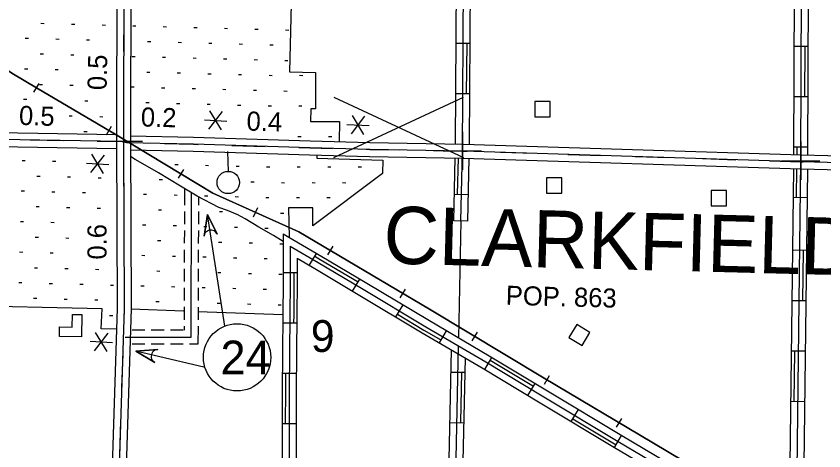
# Model space of a CAD drawing. Extents: x 2069310 to 2364990, y 871649 to 1065889.
# Drawn here: x 2153514 to 2166192, y 981224 to 988054 of the extents above; entities that cross this region are included whole.
import ezdxf

# ---------------------------------------------------------------- set-up
doc = ezdxf.new("R2010")
doc.units = 0
for name, color, linetype in [('CSAH RTE', 7, 'Continuous'), ('CSAH SYM', 7, 'Continuous'), ('DWELLING', 7, 'Continuous'), ('INDUS COMMERCIAL', 7, 'Continuous'), ('MUNI BDRY', 7, 'Continuous'), ('MUNI DOT PATTERN', 7, 'Continuous'), ('MUNI NAMES', 7, 'Continuous'), ('QUAD BASE SYM', 7, 'Continuous'), ('RAILROAD', 7, 'Continuous'), ('SECTION', 7, 'Continuous'), ('SECTION CORNER BASE', 7, 'Continuous'), ('STREET', 7, 'Continuous'), ('TH MILEAGE', 7, 'Continuous'), ('TH RTE', 7, 'Continuous'), ('TOWNSHIP ROAD', 7, 'Continuous')]:
    doc.layers.add(name, color=color, linetype=linetype)

msp = doc.modelspace()

# ---------------------------------------------------------------- linework, layer by layer
at = {"layer": 'CSAH RTE'}
for p, q in [((2156791, 983185), (2156515, 984937)), ((2156479, 982532), (2155392, 982790))]:
    msp.add_line(p, q, dxfattribs=at)
for points in [[(2156156, 985345), (2156155, 985085)], [(2155223, 983008), (2156259, 983008), (2156266, 985284)], [(2156375, 985216), (2156375, 985084)], [(2156155, 984985), (2156154, 984785)], [(2156375, 984984), (2156374, 984784)], [(2156670, 984627), (2156515, 984937), (2156464, 984595)], [(2156154, 984685), (2156153, 984485)], [(2156374, 984684), (2156373, 984484)], [(2156153, 984385), (2156152, 984185)], [(2156373, 984384), (2156372, 984184)], [(2156152, 984085), (2156151, 983885)], [(2156372, 984084), (2156371, 983884)], [(2156151, 983785), (2156151, 983585)], [(2156371, 983784), (2156371, 983584)], [(2156150, 983485), (2156150, 983285)], [(2156370, 983484), (2156370, 983284)], [(2156149, 983185), (2156149, 983118)], [(2156369, 983184), (2156368, 982898), (2156235, 982898)], [(2155535, 983118), (2155335, 983118)], [(2155835, 983118), (2155635, 983118)], [(2156135, 983118), (2155935, 983118)], [(2155535, 982898), (2155335, 982898)], [(2155738, 982815), (2155392, 982790), (2155689, 982613)], [(2155835, 982898), (2155635, 982898)], [(2156135, 982898), (2155935, 982898)]]:
    msp.add_lwpolyline(points, dxfattribs=at)
for points in [[(2156515, 984937), (2156670, 984627), (2156662, 984641), (2156641, 984666), (2156623, 984679), (2156600, 984688), (2156578, 984691), (2156555, 984690), (2156535, 984685), (2156515, 984676), (2156497, 984663), (2156483, 984647), (2156473, 984630), (2156467, 984611), (2156464, 984595)], [(2155392, 982790), (2155738, 982815), (2155722, 982813), (2155691, 982804), (2155672, 982791), (2155655, 982774), (2155644, 982755), (2155636, 982733), (2155633, 982712), (2155634, 982691), (2155639, 982669), (2155648, 982650), (2155660, 982635), (2155675, 982622), (2155689, 982613)]]:
    msp.add_lwpolyline(points, close=True, dxfattribs=at)
at = {"layer": 'CSAH SYM'}
msp.add_circle((2156982, 982693), 528, dxfattribs=at)
at = {"layer": 'DWELLING'}
for points in [[(2161656, 986714), (2161656, 986474), (2161896, 986474), (2161896, 986714)], [(2161838, 985515), (2161838, 985275), (2162078, 985275), (2162078, 985515)], [(2164422, 985315), (2164422, 985075), (2164662, 985075), (2164662, 985315)], [(2162521, 983083), (2162316, 983209), (2162191, 983004), (2162396, 982879)]]:
    msp.add_lwpolyline(points, close=True, dxfattribs=at)
at = {"layer": 'INDUS COMMERCIAL'}
msp.add_lwpolyline([(2154547, 983366), (2154542, 983016), (2154192, 983021), (2154194, 983171), (2154394, 983168), (2154397, 983368)], close=True, dxfattribs=at)
at = {"layer": 'MUNI BDRY'}
for points in [[(2157843, 988677), (2157806, 987178), (2158215, 987169), (2158211, 986597), (2158139, 986596), (2158136, 986397), (2158587, 986400), (2158584, 986084)], [(2155090, 983135), (2154850, 983140), (2154862, 983455), (2152511, 983506), (2152536, 986019)], [(2158234, 985874), (2158233, 985822), (2159269, 985791), (2159265, 985583), (2158172, 984759), (2158172, 985041), (2157789, 985044), (2157799, 984576)], [(2156143, 983418), (2155318, 983448)], [(2157701, 983362), (2156366, 983410)]]:
    msp.add_lwpolyline(points, dxfattribs=at)
at = {"layer": 'MUNI DOT PATTERN'}
for p, q in [((2153904, 987941), (2153954, 987940)), ((2154384, 987928), (2154434, 987927)), ((2154864, 987915), (2154914, 987914)), ((2155343, 987902), (2155393, 987901)), ((2155823, 987889), (2155873, 987888)), ((2156303, 987876), (2156353, 987875)), ((2156783, 987863), (2156833, 987862)), ((2157263, 987851), (2157313, 987849)), ((2157742, 987838), (2157792, 987836)), ((2153658, 987708), (2153707, 987706)), ((2154137, 987695), (2154187, 987693)), ((2154617, 987682), (2154667, 987680)), ((2155577, 987656), (2155627, 987655)), ((2156057, 987643), (2156107, 987642)), ((2156536, 987630), (2156586, 987629)), ((2157016, 987617), (2157066, 987616)), ((2157496, 987604), (2157546, 987603)), ((2153891, 987461), (2153941, 987460)), ((2154371, 987448), (2154421, 987447)), ((2155330, 987422), (2155380, 987421)), ((2155810, 987409), (2155860, 987408)), ((2156290, 987397), (2156340, 987395)), ((2156770, 987384), (2156820, 987382)), ((2157250, 987371), (2157300, 987369)), ((2157730, 987358), (2157780, 987356)), ((2153645, 987228), (2153695, 987226)), ((2154124, 987215), (2154174, 987213)), ((2155564, 987176), (2155614, 987175)), ((2156044, 987163), (2156094, 987162)), ((2156524, 987150), (2156574, 987149)), ((2157003, 987137), (2157053, 987136)), ((2157483, 987124), (2157533, 987123)), ((2157963, 987124), (2158013, 987123)), ((2153878, 986981), (2153928, 986980)), ((2154358, 986968), (2154408, 986967)), ((2155318, 986943), (2155368, 986941)), ((2155797, 986930), (2155847, 986928)), ((2156277, 986917), (2156327, 986915)), ((2156757, 986904), (2156807, 986902)), ((2157237, 986891), (2157287, 986890)), ((2157717, 986878), (2157767, 986877)), ((2153632, 986748), (2153682, 986747)), ((2154591, 986722), (2154641, 986721)), ((2155551, 986696), (2155601, 986695)), ((2156031, 986683), (2156081, 986682)), ((2156511, 986670), (2156561, 986669)), ((2156990, 986657), (2157040, 986656)), ((2157470, 986645), (2157520, 986643)), ((2157950, 986645), (2158000, 986643)), ((2154345, 986489), (2154395, 986487)), ((2154825, 986476), (2154875, 986474)), ((2154578, 986242), (2154628, 986241)), ((2157937, 986165), (2157987, 986163)), ((2158417, 986165), (2158467, 986163)), ((2153606, 985788), (2153656, 985787)), ((2154086, 985775), (2154136, 985774)), ((2156005, 985724), (2156055, 985722)), ((2156485, 985711), (2156535, 985709)), ((2156965, 985698), (2157015, 985696)), ((2157444, 985685), (2157494, 985684)), ((2157924, 985685), (2157974, 985684)), ((2158404, 985685), (2158454, 985684)), ((2158884, 985685), (2158934, 985684)), ((2153839, 985542), (2153889, 985541)), ((2154319, 985529), (2154369, 985528)), ((2154799, 985516), (2154849, 985515)), ((2155759, 985490), (2155809, 985489)), ((2157198, 985451), (2157248, 985450)), ((2157678, 985439), (2157728, 985437)), ((2158158, 985439), (2158208, 985437)), ((2158638, 985439), (2158688, 985437)), ((2153593, 985308), (2153643, 985307)), ((2154073, 985295), (2154123, 985294)), ((2154553, 985283), (2154603, 985281)), ((2155512, 985257), (2155562, 985255)), ((2155992, 985244), (2156042, 985242)), ((2156472, 985231), (2156522, 985230)), ((2156952, 985218), (2157002, 985217)), ((2157432, 985205), (2157482, 985204)), ((2157912, 985205), (2157961, 985204)), ((2158392, 985205), (2158441, 985204)), ((2153826, 985062), (2153876, 985061)), ((2154306, 985049), (2154356, 985048)), ((2154786, 985036), (2154836, 985035)), ((2155746, 985010), (2155796, 985009)), ((2156705, 984985), (2156755, 984983)), ((2157665, 984959), (2157715, 984957)), ((2153580, 984829), (2153630, 984827)), ((2154060, 984816), (2154110, 984814)), ((2155499, 984777), (2155549, 984776)), ((2155979, 984764), (2156029, 984763)), ((2156459, 984751), (2156509, 984750)), ((2156939, 984738), (2156989, 984737)), ((2157419, 984725), (2157469, 984724)), ((2153813, 984582), (2153863, 984581)), ((2154293, 984569), (2154343, 984568)), ((2155733, 984531), (2155783, 984529)), ((2156692, 984505), (2156742, 984503)), ((2157172, 984492), (2157222, 984490)), ((2157652, 984479), (2157702, 984478)), ((2153567, 984349), (2153617, 984347)), ((2154047, 984336), (2154097, 984334)), ((2155486, 984297), (2155536, 984296)), ((2155966, 984284), (2156016, 984283)), ((2156446, 984271), (2156496, 984270)), ((2156926, 984258), (2156976, 984257)), ((2157406, 984245), (2157456, 984244)), ((2153801, 984102), (2153851, 984101)), ((2154280, 984089), (2154330, 984088)), ((2154760, 984077), (2154810, 984075)), ((2155720, 984051), (2155770, 984049)), ((2156680, 984025), (2156729, 984024)), ((2157159, 984012), (2157209, 984011)), ((2157639, 983999), (2157689, 983998)), ((2153554, 983869), (2153604, 983868)), ((2154034, 983856), (2154084, 983855)), ((2154514, 983843), (2154564, 983842)), ((2154994, 983830), (2155044, 983829)), ((2155473, 983817), (2155523, 983816)), ((2155953, 983804), (2156003, 983803)), ((2156433, 983791), (2156483, 983790)), ((2156913, 983779), (2156963, 983777)), ((2157393, 983766), (2157443, 983764)), ((2153788, 983623), (2153838, 983621)), ((2154267, 983610), (2154317, 983608)), ((2154747, 983597), (2154797, 983595)), ((2155707, 983571), (2155757, 983570)), ((2156667, 983545), (2156717, 983544)), ((2157146, 983532), (2157196, 983531)), ((2157626, 983519), (2157676, 983518)), ((2154981, 983350), (2155031, 983349))]:
    msp.add_line(p, q, dxfattribs=at)
at = {"layer": 'MUNI NAMES'}
msp.add_circle((2156843, 985440), 175, dxfattribs=at)
at = {"layer": 'QUAD BASE SYM'}
for p, q in [((2158499, 986783), (2160536, 985833)), ((2158499, 985833), (2160536, 986783)), ((2159517, 986308), (2159517, 986308))]:
    msp.add_line(p, q, dxfattribs=at)
at = {"layer": 'RAILROAD'}
for p, q in [((2153794, 986857), (2153875, 986995)), ((2154931, 986188), (2155012, 986326)), ((2156062, 985508), (2156144, 985645)), ((2157241, 984900), (2157307, 985045)), ((2158407, 984303), (2158488, 984441)), ((2159541, 983628), (2159623, 983766)), ((2160673, 982951), (2160756, 983088)), ((2161805, 982272), (2161887, 982409)), ((2162939, 981596), (2163021, 981733))]:
    msp.add_line(p, q, dxfattribs=at)
for points in [[(2144298, 994638), (2144665, 994335), (2145192, 993897), (2146767, 992593), (2148015, 991568), (2149520, 990311), (2150563, 989449), (2151339, 988811), (2152320, 987996), (2152860, 987568), (2153218, 987302), (2153472, 987143), (2153832, 986927), (2155094, 986185), (2156603, 985275), (2157953, 984667), (2160000, 983448), (2161802, 982367), (2163490, 981360), (2164501, 980761), (2167660, 978645), (2168747, 977991), (2170128, 977161)], [(2167660, 978645), (2164501, 980761), (2163490, 981360), (2161802, 982367), (2160000, 983448), (2157953, 984667), (2156603, 985275), (2155094, 986185), (2153832, 986927), (2153472, 987143), (2153218, 987302), (2152860, 987568), (2152320, 987996), (2151339, 988811), (2150563, 989449), (2149520, 990311), (2148015, 991568), (2146767, 992593), (2145192, 993897), (2144665, 994335), (2144298, 994638)]]:
    msp.add_lwpolyline(points, dxfattribs=at)
at = {"layer": 'SECTION'}
msp.add_lwpolyline([(2160496, 984835), (2160457, 983001)], dxfattribs=at)
at = {"layer": 'SECTION CORNER BASE'}
for p, q in [((2155198, 986389), (2155198, 985789)), ((2160519, 986237), (2160519, 985637)), ((2154898, 986089), (2155498, 986089)), ((2155198, 986089), (2155198, 986089)), ((2165830, 986083), (2165830, 985483)), ((2160219, 985937), (2160819, 985937)), ((2160519, 985937), (2160519, 985937)), ((2165530, 985783), (2166130, 985783)), ((2165830, 985783), (2165830, 985783))]:
    msp.add_line(p, q, dxfattribs=at)
at = {"layer": 'STREET'}
for points in [[(2157704, 984511), (2157552, 984606), (2157325, 984740), (2157110, 984869), (2156995, 984934), (2156829, 985001), (2156697, 985045), (2156353, 985228), (2156092, 985384), (2155748, 985591), (2155539, 985710), (2155382, 985804), (2155309, 985847)], [(2156833, 985926), (2156840, 985615)]]:
    msp.add_lwpolyline(points, dxfattribs=at)
at = {"layer": 'TH MILEAGE'}
for p, q in [((2156540, 986277), (2156753, 986554)), ((2156737, 986266), (2156556, 986565)), ((2158776, 986204), (2158988, 986482)), ((2158972, 986194), (2158791, 986493)), ((2156472, 986425), (2156821, 986406)), ((2158707, 986353), (2159057, 986334)), ((2154687, 985595), (2154899, 985872)), ((2154884, 985584), (2154703, 985883)), ((2154619, 985743), (2154968, 985724)), ((2154744, 982797), (2154957, 983075)), ((2154941, 982787), (2154760, 983086)), ((2154676, 982946), (2155025, 982927))]:
    msp.add_line(p, q, dxfattribs=at)
at = {"layer": 'TH RTE'}
for points in [[(2156073, 1016772), (2155943, 1012316), (2155794, 1006999), (2155629, 1001650), (2155434, 996518), (2155423, 996272), (2155488, 995563), (2155520, 995004), (2155541, 994659), (2155549, 994480), (2155553, 994316), (2155536, 994122), (2155513, 993960), (2155484, 993735), (2155443, 993518), (2155380, 993047), (2155246, 992254), (2155210, 991445), (2155198, 986089), (2155208, 983459), (2155124, 980814), (2155003, 975536), (2154811, 971218)], [(2155519, 1001654), (2155324, 996523), (2155313, 996270), (2155378, 995555), (2155410, 994997), (2155431, 994653), (2155439, 994477), (2155442, 994319), (2155426, 994134), (2155404, 993974), (2155376, 993753), (2155334, 993535), (2155272, 993064), (2155137, 992266), (2155100, 991448), (2155088, 986089), (2155098, 983460), (2155014, 980817), (2154913, 976416)], [(2155739, 1001646), (2155544, 996514), (2155533, 996275), (2155597, 995571), (2155630, 995010), (2155651, 994664), (2155659, 994484), (2155663, 994312), (2155645, 994109), (2155622, 993945), (2155593, 993718), (2155552, 993500), (2155489, 993031), (2155356, 992242), (2155320, 991442), (2155308, 986089), (2155318, 983457), (2155234, 980811), (2155133, 976411)], [(2155202, 988025), (2155201, 987497)], [(2155200, 986969), (2155198, 986441)], [(2144759, 986441), (2146589, 986395), (2147419, 986378), (2149859, 986292), (2152298, 986243), (2155088, 986195)], [(2170310, 985658), (2169974, 985661), (2165836, 985765), (2160531, 985935), (2159065, 985960), (2158124, 985987), (2156297, 986042), (2155245, 986063), (2155156, 986084), (2152296, 986133), (2149856, 986182), (2147416, 986268), (2146586, 986285), (2144759, 986331)], [(2144759, 986221), (2146584, 986175), (2147413, 986158), (2149853, 986073), (2152294, 986023), (2155088, 985975)], [(2153732, 986108), (2154260, 986099)], [(2155308, 986171), (2156299, 986152), (2158127, 986097), (2159067, 986070), (2160534, 986045), (2165839, 985875), (2169976, 985771), (2170312, 985768), (2171154, 985743), (2173181, 985698), (2175384, 985633), (2176449, 985594), (2181721, 985413), (2182692, 985385), (2184261, 985366), (2185846, 985324), (2187011, 985306), (2191244, 985283), (2192297, 985268), (2197619, 985119)], [(2154788, 986090), (2155088, 986085)], [(2155308, 986061), (2155313, 986061)], [(2155841, 986051), (2156297, 986042), (2156369, 986039)], [(2156897, 986024), (2157424, 986008)], [(2157952, 985992), (2158124, 985987), (2158480, 985977)], [(2155198, 985913), (2155200, 985385)], [(2155308, 985951), (2156294, 985932), (2158121, 985877), (2159062, 985850), (2160529, 985825), (2165833, 985655), (2169972, 985551), (2170308, 985548), (2171148, 985523), (2173176, 985479), (2175377, 985413), (2176441, 985374), (2181714, 985193), (2182687, 985165), (2184257, 985146), (2185841, 985104), (2187009, 985086), (2191242, 985063), (2192292, 985048), (2197613, 984899)], [(2159008, 985962), (2159065, 985960), (2159536, 985952)], [(2160064, 985943), (2160531, 985935), (2160591, 985933)], [(2161119, 985916), (2161647, 985899)], [(2162175, 985882), (2162702, 985866)], [(2163230, 985849), (2163758, 985832)], [(2164286, 985815), (2164813, 985798)], [(2165341, 985781), (2165836, 985765), (2165869, 985764)], [(2155203, 984857), (2155205, 984329)], [(2155207, 983801), (2155208, 983459), (2155202, 983273)], [(2155186, 982745), (2155169, 982218)], [(2155152, 981690), (2155135, 981162)]]:
    msp.add_lwpolyline(points, dxfattribs=at)
at = {"layer": 'TOWNSHIP ROAD'}
for p, q in [((2160641, 987624), (2160421, 987626)), ((2165948, 987577), (2165728, 987578)), ((2160635, 986832), (2160416, 986834)), ((2165944, 986785), (2165724, 986786)), ((2165941, 985993), (2165721, 985994)), ((2160614, 985247), (2160394, 985251)), ((2165933, 985201), (2165713, 985203)), ((2160606, 984832), (2160386, 984837)), ((2158115, 984137), (2158227, 984327)), ((2165924, 984373), (2165704, 984375)), ((2157703, 984029), (2157923, 984028)), ((2158796, 983733), (2158908, 983923)), ((2165914, 983581), (2165694, 983583)), ((2159475, 983328), (2159588, 983516)), ((2157700, 983237), (2157920, 983235)), ((2160157, 982923), (2160269, 983112)), ((2160869, 982502), (2160982, 982691)), ((2165905, 982789), (2165685, 982791)), ((2157693, 982445), (2157913, 982443)), ((2160335, 982463), (2160555, 982459)), ((2161548, 982094), (2161661, 982282)), ((2165896, 981997), (2165676, 981999)), ((2162226, 981686), (2162340, 981874)), ((2160319, 981671), (2160539, 981667)), ((2157689, 981653), (2157909, 981652)), ((2162905, 981277), (2163018, 981466))]:
    msp.add_line(p, q, dxfattribs=at)
for points in [[(2160496, 984835), (2160519, 985937), (2160538, 988562), (2160502, 991304), (2160624, 993857), (2160794, 996375), (2160936, 1001594), (2161109, 1006905), (2161277, 1012202), (2161414, 1016653)], [(2160410, 986050), (2160428, 988562), (2160393, 991196)], [(2160630, 986044), (2160648, 988563), (2160613, 991190)], [(2165596, 975179), (2165768, 980470), (2165830, 985783), (2165853, 991129)], [(2165721, 985879), (2165742, 991022)], [(2165940, 985872), (2165962, 991016)], [(2160585, 986832), (2160591, 987624)], [(2165894, 986786), (2165898, 987578)], [(2165771, 985877), (2165771, 985994)], [(2160386, 984837), (2160407, 985830)], [(2160444, 985250), (2160457, 985828)], [(2160606, 984833), (2160627, 985824)], [(2165659, 980583), (2165719, 985659)], [(2165763, 985203), (2165769, 985657)], [(2165879, 980577), (2165939, 985652)], [(2157705, 984635), (2157703, 983868), (2157701, 983359), (2157691, 982166), (2157687, 980745), (2157646, 979568), (2157600, 977953), (2157528, 975535), (2157540, 975437), (2157603, 975359), (2157675, 975320), (2160271, 975217), (2162652, 975151)], [(2157705, 984635), (2158312, 984277), (2158993, 983872), (2160001, 983270), (2160941, 982716), (2161854, 982166), (2163020, 981465), (2164415, 980639), (2164509, 980586), (2164516, 980586), (2164544, 980594), (2164611, 980607), (2165771, 980580), (2170198, 980453), (2170940, 980449)], [(2157814, 984442), (2157813, 983867)], [(2157814, 984442), (2158256, 984182), (2158937, 983778), (2159945, 983175), (2160885, 982621), (2161798, 982072), (2162964, 981370), (2164361, 980544), (2164474, 980480), (2164524, 980473), (2164570, 980487), (2164621, 980497), (2165768, 980470), (2170196, 980343)], [(2165864, 983581), (2165874, 984373)], [(2157924, 984250), (2157923, 983867), (2157921, 983357), (2157911, 982165), (2157907, 980741), (2157866, 979561), (2157820, 977947), (2157748, 975545), (2157749, 975537), (2160278, 975437), (2162658, 975371)], [(2157924, 984250), (2158200, 984087), (2158880, 983683), (2159889, 983080), (2160828, 982527), (2161741, 981977), (2162907, 981276), (2164306, 980449), (2164439, 980374), (2164532, 980361), (2164596, 980380), (2164630, 980387), (2165765, 980360), (2170194, 980233), (2170935, 980229)], [(2158201, 984284), (2158287, 984233), (2158883, 983880)], [(2157873, 984028), (2157873, 983867), (2157871, 983358), (2157870, 983236)], [(2157813, 983867), (2157811, 983358), (2157801, 982166), (2157797, 980743), (2157756, 979565), (2157710, 977950), (2157638, 975540), (2157645, 975482), (2157675, 975445)], [(2159501, 983371), (2159915, 983123), (2160182, 982966)], [(2160454, 982875), (2160406, 980597), (2160275, 975327), (2160133, 973095), (2160086, 971101)], [(2160343, 982813), (2160296, 980599), (2160167, 975441)], [(2160560, 982685), (2160516, 980594), (2160387, 975434)], [(2165726, 981999), (2165735, 982791)], [(2160957, 982648), (2161635, 982239)], [(2157743, 982445), (2157741, 982166), (2157739, 981653)], [(2160505, 982460), (2160489, 981668)], [(2162252, 981728), (2162931, 981320)]]:
    msp.add_lwpolyline(points, dxfattribs=at)

# ---------------------------------------------------------------- texts
at = {"layer": 'CSAH SYM'}
msp.add_text('24', height=528, dxfattribs=at).set_placement((2156722, 982428))
at = {"layer": 'MUNI NAMES'}
for s, height, rotation, p in [('CLARKFIELD', 900, 358.5209, (2159272, 984170)), ('POP. 863', 300, 358.4414, (2161197, 983520))]:
    msp.add_text(s, height=height, rotation=rotation, dxfattribs=at).set_placement(p)
at = {"layer": 'SECTION'}
msp.add_text('9', height=500, dxfattribs=at).set_placement((2158140, 982778))
at = {"layer": 'TH MILEAGE'}
for s, rotation, p in [('0.5', 88.6988, (2154933, 986889)), ('0.5', 358.0575, (2153555, 986347)), ('0.2', 358.5304, (2155469, 986321)), ('0.4', 358.2091, (2157127, 986257)), ('0.6', 90, (2154933, 984230))]:
    msp.add_text(s, height=300, rotation=rotation, dxfattribs=at).set_placement(p)

doc.saveas('drawing.dxf')
